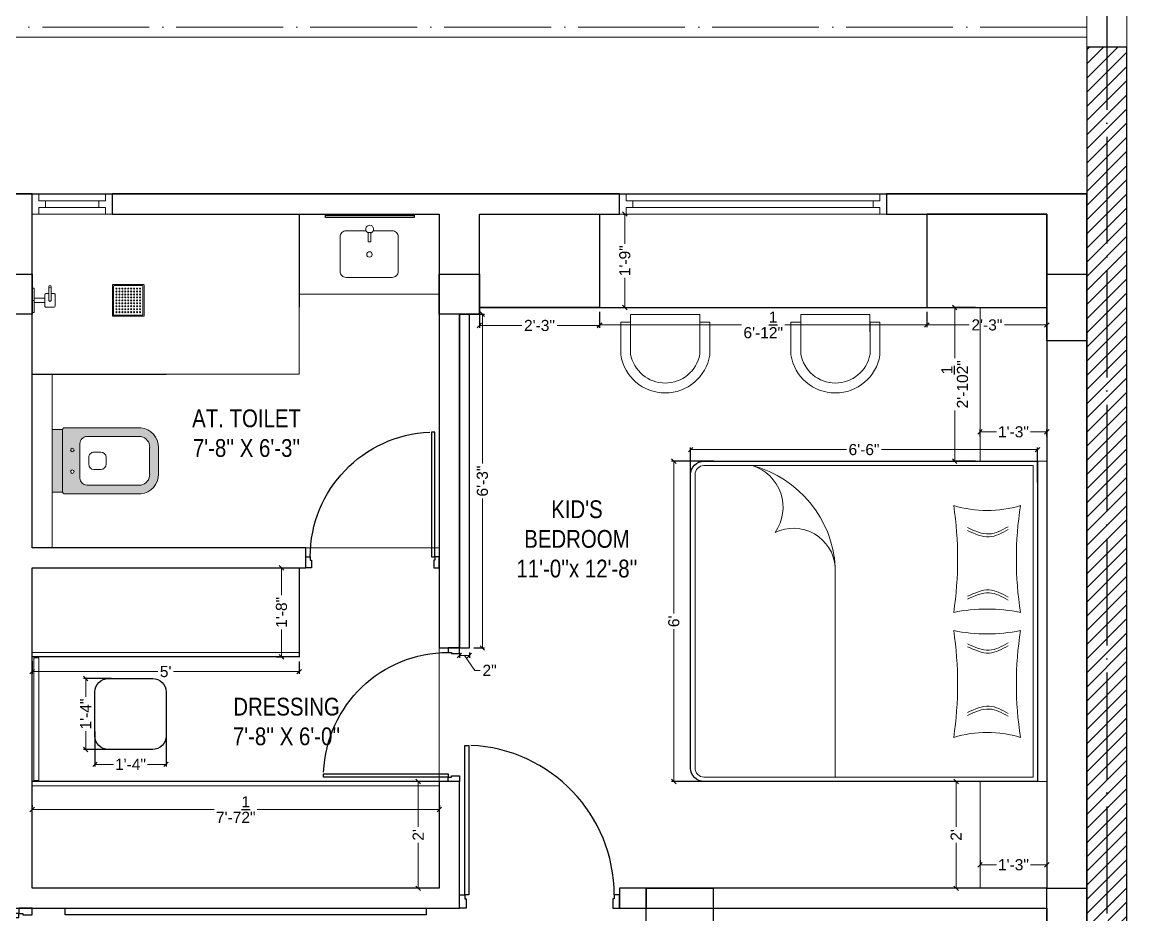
# Model space of a CAD drawing. Header units: millimetres. Extents: x 35877 to 3066687, y -650199 to -40525.
# Drawn here: x 148641.7 to 148890, y -178110.3 to -177909.7 of the extents above; entities that cross this region are included whole.
import ezdxf

# ---------------------------------------------------------------- set-up
doc = ezdxf.new("R2010")
doc.units = ezdxf.units.MM
doc.header["$MEASUREMENT"] = 0
doc.header["$PDMODE"] = 35
doc.linetypes.add('ACAD_ISO04W100', pattern=[30, 24, -3, 0, -3])
doc.layers.get('Defpoints').update_dxf_attribs({"color": 220})
doc.layers.add('AR DOOR', color=40, linetype='Continuous')
doc.layers.add('AR ELE-5', color=134, linetype='Continuous')
for name, color, linetype, lineweight in [('COLUMN', 1, 'Continuous', 30), ('dim05', 1, 'Continuous', 13), ('ELEVATION ( SPIRAL STAIR )', 250, 'Continuous', 9), ('FIRST FLOOR', 7, 'Continuous', 9), ('FIRST FLOOR ( DW_RAIL )', 7, 'Continuous', 9), ('FIRST FLOOR ( TEXT )', 7, 'Continuous', 9), ('FIRST FLOOR_( PLine )_', 251, 'Continuous', 30), ('FURNITURE', 32, 'Continuous', 9), ('GROUND FLOOR', 7, 'Continuous', 9), ('GROUND FLOOR  ( HATCH )', 251, 'Continuous', 9), ('wall', 7, 'Continuous', 30), ('X_PLOT', 1, 'Continuous', 9)]:
    doc.layers.add(name, color=color, linetype=linetype, lineweight=lineweight)
doc.layers.add('XX~SLAB ( PLINE )', color=251, linetype='Continuous', plot=False)
doc.styles.add('Arial', font='arial.ttf')
doc.styles.add('KATHA', font='swissc.ttf')
doc.styles.get("Standard").update_dxf_attribs({"font": 'arial.ttf', "height": 6})
doc.dimstyles.new('ISO-25', dxfattribs={"dimtxt": 2.5, "dimasz": 1, "dimexe": 0.5, "dimexo": 1, "dimtad": 0, "dimdec": 1, "dimlunit": 4, "dimtxsty": 'Standard', "dimblk": 'OBLIQUE', "dimcen": 2.5, "dimclrd": 1, "dimclre": 1, "dimclrt": 5, "dimadec": 0, "dimazin": 0, "dimtfac": 1, "dimtdec": 1, "dimtmove": 0, "dimatfit": 3, "dimfxl": 1, "dimlwd": -1, "dimarcsym": 0})

# ---------------------------------------------------------------- blocks, each defined once
blk = doc.blocks.new('A$C744D1EC1')
at = {"layer": 'FURNITURE'}
for p, q in [((-2.26, -0.39), (-2.26, 0)), ((-2.26, -0.39), (-2.26, 0)), ((0, -0.39), (0, 0)), ((0, -0.39), (0, 0)), ((2.26, -0.39), (2.26, 0)), ((2.26, -0.39), (2.26, 0)), ((-2.26, -0.39), (2.26, -0.39)), ((-2.26, -0.39), (2.26, -0.39)), ((-0.39, -0.39), (-0.39, -2.36)), ((0.39, -0.39), (0.39, -2.36)), ((-1.26, -2.56), (-1.26, -4.14)), ((-1.06, -2.36), (1.06, -2.36)), ((0, -3.15), (2.56, -3.15)), ((0, -3.55), (2.56, -3.55)), ((1.26, -2.56), (1.26, -3.15)), ((1.26, -3.55), (1.26, -4.14)), ((-1.06, -4.33), (1.06, -4.33))]:
    blk.add_line(p, q, dxfattribs=at)
for points in [[(-2.96, -15.14), (-2.96, -20.86, 0.414214), (-2.86, -20.96), (2.86, -20.96, 0.414214), (2.96, -20.86), (2.96, -15.14, 0.414214), (2.86, -15.04), (-2.86, -15.04, 0.414214)], [(-2.76, -15.34), (-2.76, -20.66, 0.414214), (-2.66, -20.76), (2.66, -20.76, 0.414214), (2.76, -20.66), (2.76, -15.34, 0.414214), (2.66, -15.24), (-2.66, -15.24, 0.414214)]]:
    blk.add_lwpolyline(points, format="xyb", close=True, dxfattribs=at)
for centre, radius in [((2.56, -3.35), 0.197), ((-2.21, -15.79), 0.0985), ((-2.21, -16.34), 0.0985), ((-1.66, -15.79), 0.0985), ((-1.66, -16.34), 0.0985), ((-1.1, -15.79), 0.0985), ((-1.1, -16.34), 0.0985), ((-0.55, -15.79), 0.0985), ((-0.55, -16.34), 0.0985), ((0, -15.79), 0.0985), ((0, -16.34), 0.0985), ((0.55, -15.79), 0.0985), ((0.55, -16.34), 0.0985), ((1.1, -15.79), 0.0985), ((1.1, -16.34), 0.0985), ((1.66, -15.79), 0.0985), ((1.66, -16.34), 0.0985), ((2.21, -15.79), 0.0985), ((2.21, -16.34), 0.0985), ((-2.21, -16.9), 0.0985), ((-2.21, -17.45), 0.0985), ((-2.21, -18), 0.0985), ((-2.21, -18.55), 0.0985), ((-1.66, -16.9), 0.0985), ((-1.66, -17.45), 0.0985), ((-1.66, -18), 0.0985), ((-1.66, -18.55), 0.0985), ((-1.1, -16.9), 0.0985), ((-1.1, -17.45), 0.0985), ((-1.1, -18), 0.0985), ((-1.1, -18.55), 0.0985), ((-0.55, -16.9), 0.0985), ((-0.55, -17.45), 0.0985), ((-0.55, -18), 0.0985), ((-0.55, -18.55), 0.0985), ((0, -16.9), 0.0985), ((0, -17.45), 0.0985), ((0, -18), 0.0985), ((0, -18.55), 0.0985), ((0.55, -16.9), 0.0985), ((0.55, -17.45), 0.0985), ((0.55, -18), 0.0985), ((0.55, -18.55), 0.0985), ((1.1, -16.9), 0.0985), ((1.1, -17.45), 0.0985), ((1.1, -18), 0.0985), ((1.1, -18.55), 0.0985), ((1.66, -16.9), 0.0985), ((1.66, -17.45), 0.0985), ((1.66, -18), 0.0985), ((1.66, -18.55), 0.0985), ((2.21, -16.9), 0.0985), ((2.21, -17.45), 0.0985), ((2.21, -18), 0.0985), ((2.21, -18.55), 0.0985), ((-2.21, -19.1), 0.0985), ((-2.21, -19.66), 0.0985), ((-2.21, -20.21), 0.0985), ((-1.66, -19.1), 0.0985), ((-1.66, -19.66), 0.0985), ((-1.66, -20.21), 0.0985), ((-1.1, -19.1), 0.0985), ((-1.1, -19.66), 0.0985), ((-1.1, -20.21), 0.0985), ((-0.55, -19.1), 0.0985), ((-0.55, -19.66), 0.0985), ((-0.55, -20.21), 0.0985), ((0, -19.1), 0.0985), ((0, -19.66), 0.0985), ((0, -20.21), 0.0985), ((0.55, -19.1), 0.0985), ((0.55, -19.66), 0.0985), ((0.55, -20.21), 0.0985), ((1.1, -19.1), 0.0985), ((1.1, -19.66), 0.0985), ((1.1, -20.21), 0.0985), ((1.66, -19.1), 0.0985), ((1.66, -19.66), 0.0985), ((1.66, -20.21), 0.0985), ((2.21, -19.1), 0.0985), ((2.21, -19.66), 0.0985), ((2.21, -20.21), 0.0985)]:
    blk.add_circle(centre, radius, dxfattribs=at)
for centre, start, end in [((-1.06, -2.56), 90, 180), ((0, -3.35), 90, 270), ((1.06, -2.56), 0, 90), ((-1.06, -4.14), 180, 270), ((1.06, -4.14), 270, 0)]:
    blk.add_arc(centre, 0.197, start, end, dxfattribs=at)
blk = doc.blocks.new('*U18')
for points in [[(0, 0), (0, 1120), (-30, 1120), (-30, 0)], [(40, 0), (0, 0), (0, -30), (-10, -30), (-10, -100), (40, -100)], [(-1160, 0), (-1120, 0), (-1120, -30), (-1110, -30), (-1110, -100), (-1160, -100)]]:
    blk.add_lwpolyline(points, close=True)
at = {"layer": 'AR ELE-5', "linetype": 'ByBlock', "ltscale": 15}
blk.add_arc((1.6, -0.7), 1121.6, 92.37301, 179.96526, dxfattribs=at)
blk = doc.blocks.new('*U19')
for points in [[(-1160, 0), (-1120, 0), (-1120, 30), (-1110, 30), (-1110, 100), (-1160, 100)], [(40, 0), (0, 0), (0, 30), (-10, 30), (-10, 100), (40, 100)], [(0, 0), (0, -1120), (-30, -1120), (-30, 0)]]:
    blk.add_lwpolyline(points, close=True)
at = {"layer": 'AR ELE-5', "linetype": 'ByBlock', "ltscale": 15}
blk.add_arc((1.6, 0.7), 1121.6, 180.03474, 267.62699, dxfattribs=at)
blk = doc.blocks.new('*U29')
for points in [[(-40, 0), (0, 0), (0, 30), (10, 30), (10, 100), (-40, 100)], [(1160, 0), (1120, 0), (1120, 30), (1110, 30), (1110, 100), (1160, 100)], [(0, 0), (0, -1120), (30, -1120), (30, 0)]]:
    blk.add_lwpolyline(points, close=True)
at = {"layer": 'AR ELE-5', "linetype": 'ByBlock', "ltscale": 15}
blk.add_arc((-1.6, 0.7), 1121.6, 272.37301, 359.96526, dxfattribs=at)
blk = doc.blocks.new('A$C3EC62B37')
at = {"layer": 'FURNITURE', "lineweight": 30, "ltscale": 0.25, "true_color": 0xffffff}
h = blk.add_hatch(color=7, dxfattribs=at)
h.dxf.hatch_style = 1
h.paths.add_polyline_path([(-12.22, 0), (-12.22, 2.35), (-26.26, 2.35), (-26.26, 0)])
h.paths.add_polyline_path([(-26.26, 2.35), (-12.22, 2.35, 0.414214), (-11.83, 2.74), (-11.83, 19.96, 0.388639), (-16.24, 23.87), (-22.38, 23.87, 0.379499), (-26.65, 19.96), (-26.65, 2.74, 0.414214)])
h.paths.add_polyline_path([(-15.35, 6.26), (-23.13, 6.26, -0.414214), (-24.7, 7.83), (-24.7, 19.96, -0.349567), (-22.37, 21.91), (-16.24, 21.91, -0.364948), (-13.78, 19.96), (-13.78, 7.83, -0.414214)], flags=16)
h.paths.add_polyline_path([(-18.46, 8.22), (-20.02, 8.22, -0.414214), (-21.2, 9.39), (-21.2, 10.96, -0.414214), (-20.02, 12.13), (-18.46, 12.13, -0.414214), (-17.28, 10.96), (-17.28, 9.39, -0.414214)], flags=0)
h.paths.add_polyline_path([(-22.06, 4.53, -1), (-21.27, 4.53, -1)], flags=16)
at = {"layer": 'FURNITURE', "color": 0, "linetype": 'ByBlock', "lineweight": -2}
for p, q in [((-22.24, 23.87), (-16.24, 23.87)), ((-26.65, 2.74), (-26.65, 19.96)), ((-24.7, 7.83), (-24.7, 19.96)), ((-22.24, 21.91), (-16.24, 21.91)), ((-13.78, 7.83), (-13.78, 19.96)), ((-11.83, 2.74), (-11.83, 19.96)), ((-21.2, 9.39), (-21.2, 10.96)), ((-20.02, 12.13), (-18.46, 12.13)), ((-17.28, 9.39), (-17.28, 10.96)), ((-20.02, 8.22), (-18.46, 8.22)), ((-23.13, 6.26), (-15.35, 6.26)), ((-26.26, 2.35), (-12.22, 2.35)), ((-26.26, 2.35), (-26.26, 0)), ((-26.26, 0), (-12.22, 0)), ((-26.26, 0), (-12.22, 0)), ((-12.22, 2.35), (-12.22, 0))]:
    blk.add_line(p, q, dxfattribs=at)
for centre in [(-21.66, 4.53), (-16.81, 4.53)]:
    blk.add_circle(centre, 0.391, dxfattribs=at)
for centre, radius, start, end in [((-22.31, 19.5), 4.37, 89.0873, 174.0395), ((-16.17, 19.5), 4.37, 5.9605, 90.9127), ((-22.31, 19.48), 2.44, 88.437, 168.6348), ((-16.17, 19.48), 2.44, 11.3652, 91.563), ((-20.02, 10.96), 1.17, 90, 180), ((-18.46, 10.96), 1.17, 0, 90), ((-23.13, 7.83), 1.57, 180, 270), ((-20.02, 9.39), 1.17, 180, 270), ((-18.46, 9.39), 1.17, 270, 0), ((-15.35, 7.83), 1.57, 270, 0), ((-26.26, 2.74), 0.391, 180, 270), ((-12.22, 2.74), 0.391, 270, 0)]:
    blk.add_arc(centre, radius, start, end, dxfattribs=at)
blk = doc.blocks.new('_Oblique')
at = {"layer": 'wall', "color": 0, "lineweight": -2}
blk.add_line((-0.5, -0.5), (0.5, 0.5), dxfattribs=at)
blk = doc.blocks.new('*D222')
at = {"layer": 'Defpoints', "color": 0, "lineweight": 30, "transparency": 16777216}
for p in [(148643.98, -178086.66), (148735.48, -178086.66), (148735.48, -178086.66)]:
    blk.add_point(p, dxfattribs=at)
at = {"layer": 'dim05', "color": 1, "linetype": 'Continuous', "lineweight": -2, "transparency": 16777216}
for p, q in [((148643.98, -178085.66), (148643.98, -178086.16)), ((148735.48, -178085.66), (148735.48, -178086.16))]:
    blk.add_line(p, q, dxfattribs=at)
at = {"layer": 'dim05', "color": 1, "linetype": 'Continuous', "transparency": 16777216}
for p, q in [((148643.98, -178086.66), (148684.88, -178086.66)), ((148735.48, -178086.66), (148694.58, -178086.66))]:
    blk.add_line(p, q, dxfattribs=at)
at = {"layer": 'dim05', "color": 1, "transparency": 16777216, "rotation": 180}
blk.add_blockref('_Oblique', (148643.98, -178086.66), dxfattribs=at)
at = {"layer": 'dim05', "color": 1, "transparency": 16777216}
blk.add_blockref('_Oblique', (148735.48, -178086.66), dxfattribs=at)
at = {"layer": 'dim05', "color": 5, "lineweight": 25, "transparency": 16777216, "insert": (148689.73, -178086.66), "char_height": 2.5, "attachment_point": 5, "style": 'Arial'}
blk.add_mtext('7\'-7{\\H1x;\\S1/2;}"', dxfattribs=at)
blk = doc.blocks.new('*D223')
at = {"layer": 'Defpoints', "color": 0, "lineweight": 30, "transparency": 16777216}
for p in [(148733, -178080.35), (148730.72, -178104.35), (148733, -178104.35)]:
    blk.add_point(p, dxfattribs=at)
at = {"layer": 'dim05', "color": 1, "linetype": 'Continuous', "lineweight": -2, "transparency": 16777216}
for p, q in [((148732, -178080.35), (148730.22, -178080.35)), ((148732, -178104.35), (148730.22, -178104.35))]:
    blk.add_line(p, q, dxfattribs=at)
at = {"layer": 'dim05', "color": 1, "linetype": 'Continuous', "transparency": 16777216}
for p, q in [((148730.72, -178080.35), (148730.72, -178090.55)), ((148730.72, -178104.35), (148730.72, -178094.15))]:
    blk.add_line(p, q, dxfattribs=at)
at = {"layer": 'dim05', "color": 1, "transparency": 16777216}
for p, rotation in [((148730.72, -178080.35), 90), ((148730.72, -178104.35), 270)]:
    blk.add_blockref('_Oblique', p, dxfattribs=dict(at, rotation=rotation))
at = {"layer": 'dim05', "color": 5, "lineweight": 25, "transparency": 16777216, "insert": (148730.72, -178092.35), "char_height": 2.5, "attachment_point": 5, "rotation": 90, "style": 'Arial'}
blk.add_mtext("2'", dxfattribs=at)
blk = doc.blocks.new('*D224')
at = {"layer": 'Defpoints', "color": 0, "lineweight": 30, "transparency": 16777216}
for p in [(148696.93, -178032.35), (148697.87, -178052.35), (148700.02, -178052.35)]:
    blk.add_point(p, dxfattribs=at)
at = {"layer": 'dim05', "color": 1, "linetype": 'Continuous', "lineweight": -2, "transparency": 16777216}
for p, q in [((148697.93, -178032.35), (148700.52, -178032.35)), ((148698.87, -178052.35), (148700.52, -178052.35))]:
    blk.add_line(p, q, dxfattribs=at)
at = {"layer": 'dim05', "color": 1, "linetype": 'Continuous', "transparency": 16777216}
for p, q in [((148700.02, -178032.35), (148700.02, -178038.52)), ((148700.02, -178052.35), (148700.02, -178046.18))]:
    blk.add_line(p, q, dxfattribs=at)
at = {"layer": 'dim05', "color": 1, "transparency": 16777216}
for p, rotation in [((148700.02, -178032.35), 90), ((148700.02, -178052.35), 270)]:
    blk.add_blockref('_Oblique', p, dxfattribs=dict(at, rotation=rotation))
at = {"layer": 'dim05', "color": 5, "lineweight": 25, "transparency": 16777216, "insert": (148700.02, -178042.35), "char_height": 2.5, "attachment_point": 5, "rotation": 90, "style": 'Arial'}
blk.add_mtext('1\'-8"', dxfattribs=at)
blk = doc.blocks.new('*D225')
at = {"layer": 'Defpoints', "color": 0, "lineweight": 30, "transparency": 16777216}
for p in [(148643.98, -178052.35), (148703.98, -178052.4), (148643.98, -178055.66)]:
    blk.add_point(p, dxfattribs=at)
at = {"layer": 'dim05', "color": 1, "linetype": 'Continuous', "lineweight": -2, "transparency": 16777216}
for p, q in [((148643.98, -178053.35), (148643.98, -178056.16)), ((148703.98, -178053.4), (148703.98, -178056.16))]:
    blk.add_line(p, q, dxfattribs=at)
at = {"layer": 'dim05', "color": 1, "linetype": 'Continuous', "transparency": 16777216}
for p, q in [((148643.98, -178055.66), (148672.2, -178055.66)), ((148703.98, -178055.66), (148675.75, -178055.66))]:
    blk.add_line(p, q, dxfattribs=at)
at = {"layer": 'dim05', "color": 1, "transparency": 16777216, "rotation": 180}
blk.add_blockref('_Oblique', (148643.98, -178055.66), dxfattribs=at)
at = {"layer": 'dim05', "color": 1, "transparency": 16777216}
blk.add_blockref('_Oblique', (148703.98, -178055.66), dxfattribs=at)
at = {"layer": 'dim05', "color": 5, "lineweight": 25, "transparency": 16777216, "insert": (148673.98, -178055.66), "char_height": 2.5, "attachment_point": 5, "style": 'Arial'}
blk.add_mtext("5'", dxfattribs=at)
blk = doc.blocks.new('*D226')
at = {"layer": 'Defpoints', "color": 0, "lineweight": 30, "transparency": 16777216}
for p in [(148662.83, -178057.22), (148656.02, -178073.18), (148662.83, -178073.18)]:
    blk.add_point(p, dxfattribs=at)
at = {"layer": 'dim05', "color": 1, "linetype": 'Continuous', "lineweight": -2, "transparency": 16777216}
for p, q in [((148661.83, -178057.22), (148655.52, -178057.22)), ((148661.83, -178073.18), (148655.52, -178073.18))]:
    blk.add_line(p, q, dxfattribs=at)
at = {"layer": 'dim05', "color": 1, "linetype": 'Continuous', "transparency": 16777216}
for p, q in [((148656.02, -178057.22), (148656.02, -178061.37)), ((148656.02, -178073.18), (148656.02, -178069.03))]:
    blk.add_line(p, q, dxfattribs=at)
at = {"layer": 'dim05', "color": 1, "transparency": 16777216}
for p, rotation in [((148656.02, -178057.22), 90), ((148656.02, -178073.18), 270)]:
    blk.add_blockref('_Oblique', p, dxfattribs=dict(at, rotation=rotation))
at = {"layer": 'dim05', "color": 5, "lineweight": 25, "transparency": 16777216, "insert": (148656.02, -178065.2), "char_height": 2.5, "attachment_point": 5, "rotation": 90, "style": 'Arial'}
blk.add_mtext('1\'-4"', dxfattribs=at)
blk = doc.blocks.new('*D227')
at = {"layer": 'Defpoints', "color": 0, "lineweight": 30, "transparency": 16777216}
for p in [(148658.1, -178068.1), (148674.07, -178068.1), (148674.07, -178076.5)]:
    blk.add_point(p, dxfattribs=at)
at = {"layer": 'dim05', "color": 1, "linetype": 'Continuous', "lineweight": -2, "transparency": 16777216}
for p, q in [((148658.1, -178069.1), (148658.1, -178077)), ((148674.07, -178069.1), (148674.07, -178077))]:
    blk.add_line(p, q, dxfattribs=at)
at = {"layer": 'dim05', "color": 1, "linetype": 'Continuous', "transparency": 16777216}
for p, q in [((148658.1, -178076.5), (148662.25, -178076.5)), ((148674.07, -178076.5), (148669.91, -178076.5))]:
    blk.add_line(p, q, dxfattribs=at)
at = {"layer": 'dim05', "color": 1, "transparency": 16777216, "rotation": 180}
blk.add_blockref('_Oblique', (148658.1, -178076.5), dxfattribs=at)
at = {"layer": 'dim05', "color": 1, "transparency": 16777216}
blk.add_blockref('_Oblique', (148674.07, -178076.5), dxfattribs=at)
at = {"layer": 'dim05', "color": 5, "lineweight": 25, "transparency": 16777216, "insert": (148666.08, -178076.5), "char_height": 2.5, "attachment_point": 5, "style": 'Arial'}
blk.add_mtext('1\'-4"', dxfattribs=at)
blk = doc.blocks.new('*D228')
at = {"layer": 'Defpoints', "color": 0, "lineweight": 30, "transparency": 16777216}
for p in [(148744.48, -177973.85), (148771.48, -177973.85), (148771.48, -177977.9)]:
    blk.add_point(p, dxfattribs=at)
at = {"layer": 'dim05', "color": 1, "linetype": 'Continuous', "lineweight": -2, "transparency": 16777216}
for p, q in [((148744.48, -177974.85), (148744.48, -177978.4)), ((148771.48, -177974.85), (148771.48, -177978.4))]:
    blk.add_line(p, q, dxfattribs=at)
at = {"layer": 'dim05', "color": 1, "linetype": 'Continuous', "transparency": 16777216}
for p, q in [((148744.48, -177977.9), (148754.01, -177977.9)), ((148771.48, -177977.9), (148761.95, -177977.9))]:
    blk.add_line(p, q, dxfattribs=at)
at = {"layer": 'dim05', "color": 1, "transparency": 16777216, "rotation": 180}
blk.add_blockref('_Oblique', (148744.48, -177977.9), dxfattribs=at)
at = {"layer": 'dim05', "color": 1, "transparency": 16777216}
blk.add_blockref('_Oblique', (148771.48, -177977.9), dxfattribs=at)
at = {"layer": 'dim05', "color": 5, "lineweight": 25, "transparency": 16777216, "insert": (148757.98, -177977.9), "char_height": 2.5, "attachment_point": 5, "style": 'Arial'}
blk.add_mtext('2\'-3"', dxfattribs=at)
blk = doc.blocks.new('*D229')
at = {"layer": 'Defpoints', "color": 0, "lineweight": 30, "transparency": 16777216}
for p in [(148771.48, -177973.85), (148845.03, -177973.85), (148845.03, -177977.78)]:
    blk.add_point(p, dxfattribs=at)
at = {"layer": 'dim05', "color": 1, "linetype": 'Continuous', "lineweight": -2, "transparency": 16777216}
for p, q in [((148771.48, -177974.85), (148771.48, -177978.28)), ((148845.03, -177974.85), (148845.03, -177978.28))]:
    blk.add_line(p, q, dxfattribs=at)
at = {"layer": 'dim05', "color": 1, "linetype": 'Continuous', "transparency": 16777216}
for p, q in [((148771.48, -177977.78), (148803.39, -177977.78)), ((148845.03, -177977.78), (148813.12, -177977.78))]:
    blk.add_line(p, q, dxfattribs=at)
at = {"layer": 'dim05', "color": 1, "transparency": 16777216, "rotation": 180}
blk.add_blockref('_Oblique', (148771.48, -177977.78), dxfattribs=at)
at = {"layer": 'dim05', "color": 1, "transparency": 16777216}
blk.add_blockref('_Oblique', (148845.03, -177977.78), dxfattribs=at)
at = {"layer": 'dim05', "color": 5, "lineweight": 25, "transparency": 16777216, "insert": (148808.26, -177977.78), "char_height": 2.5, "attachment_point": 5, "style": 'Arial'}
blk.add_mtext('6\'-1{\\H1x;\\S1/2;}"', dxfattribs=at)
blk = doc.blocks.new('*D230')
at = {"layer": 'Defpoints', "color": 0, "lineweight": 30, "transparency": 16777216}
for p in [(148845.03, -177973.85), (148871.98, -177973.85), (148871.98, -177977.78)]:
    blk.add_point(p, dxfattribs=at)
at = {"layer": 'dim05', "color": 1, "linetype": 'Continuous', "lineweight": -2, "transparency": 16777216}
for p, q in [((148845.03, -177974.85), (148845.03, -177978.28)), ((148871.98, -177974.85), (148871.98, -177978.28))]:
    blk.add_line(p, q, dxfattribs=at)
at = {"layer": 'dim05', "color": 1, "linetype": 'Continuous', "transparency": 16777216}
for p, q in [((148845.03, -177977.78), (148854.54, -177977.78)), ((148871.98, -177977.78), (148862.47, -177977.78))]:
    blk.add_line(p, q, dxfattribs=at)
at = {"layer": 'dim05', "color": 1, "transparency": 16777216, "rotation": 180}
blk.add_blockref('_Oblique', (148845.03, -177977.78), dxfattribs=at)
at = {"layer": 'dim05', "color": 1, "transparency": 16777216}
blk.add_blockref('_Oblique', (148871.98, -177977.78), dxfattribs=at)
at = {"layer": 'dim05', "color": 5, "lineweight": 25, "transparency": 16777216, "insert": (148858.51, -177977.78), "char_height": 2.5, "attachment_point": 5, "style": 'Arial'}
blk.add_mtext('2\'-3"', dxfattribs=at)
blk = doc.blocks.new('*D231')
at = {"layer": 'Defpoints', "color": 0, "lineweight": 30, "transparency": 16777216}
for p in [(148775.87, -177952.85), (148777.16, -177952.85), (148775.87, -177973.85)]:
    blk.add_point(p, dxfattribs=at)
at = {"layer": 'dim05', "color": 1, "linetype": 'Continuous', "lineweight": -2, "transparency": 16777216}
for p, q in [((148776.87, -177952.85), (148777.66, -177952.85)), ((148776.87, -177973.85), (148777.66, -177973.85))]:
    blk.add_line(p, q, dxfattribs=at)
at = {"layer": 'dim05', "color": 1, "linetype": 'Continuous', "transparency": 16777216}
for p, q in [((148777.16, -177952.85), (148777.16, -177959.52)), ((148777.16, -177973.85), (148777.16, -177967.18))]:
    blk.add_line(p, q, dxfattribs=at)
at = {"layer": 'dim05', "color": 1, "transparency": 16777216}
for p, rotation in [((148777.16, -177952.85), 90), ((148777.16, -177973.85), 270)]:
    blk.add_blockref('_Oblique', p, dxfattribs=dict(at, rotation=rotation))
at = {"layer": 'dim05', "color": 5, "lineweight": 25, "transparency": 16777216, "insert": (148777.16, -177963.35), "char_height": 2.5, "attachment_point": 5, "rotation": 90, "style": 'Arial'}
blk.add_mtext('1\'-9"', dxfattribs=at)
blk = doc.blocks.new('*D232')
at = {"layer": 'Defpoints', "color": 0, "lineweight": 30, "transparency": 16777216}
for p in [(148856.98, -177973.85), (148851.29, -178008.37), (148856.98, -178008.37)]:
    blk.add_point(p, dxfattribs=at)
at = {"layer": 'dim05', "color": 1, "linetype": 'Continuous', "lineweight": -2, "transparency": 16777216}
for p, q in [((148855.98, -177973.85), (148850.79, -177973.85)), ((148855.98, -178008.37), (148850.79, -178008.37))]:
    blk.add_line(p, q, dxfattribs=at)
at = {"layer": 'dim05', "color": 1, "linetype": 'Continuous', "transparency": 16777216}
for p, q in [((148851.29, -177973.85), (148851.29, -177985.26)), ((148851.29, -178008.37), (148851.29, -177996.96))]:
    blk.add_line(p, q, dxfattribs=at)
at = {"layer": 'dim05', "color": 1, "transparency": 16777216}
for p, rotation in [((148851.29, -177973.85), 90), ((148851.29, -178008.37), 270)]:
    blk.add_blockref('_Oblique', p, dxfattribs=dict(at, rotation=rotation))
at = {"layer": 'dim05', "color": 5, "lineweight": 25, "transparency": 16777216, "insert": (148851.29, -177991.11), "char_height": 2.5, "attachment_point": 5, "rotation": 90, "style": 'Arial'}
blk.add_mtext('2\'-10{\\H1x;\\S1/2;}"', dxfattribs=at)
blk = doc.blocks.new('*D233')
at = {"layer": 'Defpoints', "color": 0, "lineweight": 30, "transparency": 16777216}
for p in [(148871.98, -178001.8), (148856.98, -178003.87), (148871.98, -178003.87)]:
    blk.add_point(p, dxfattribs=at)
at = {"layer": 'dim05', "color": 1, "linetype": 'Continuous', "lineweight": -2, "transparency": 16777216}
for p, q in [((148856.98, -178002.87), (148856.98, -178001.3)), ((148871.98, -178002.87), (148871.98, -178001.3))]:
    blk.add_line(p, q, dxfattribs=at)
at = {"layer": 'dim05', "color": 1, "linetype": 'Continuous', "transparency": 16777216}
for p, q in [((148856.98, -178001.8), (148860.65, -178001.8)), ((148871.98, -178001.8), (148868.31, -178001.8))]:
    blk.add_line(p, q, dxfattribs=at)
at = {"layer": 'dim05', "color": 1, "transparency": 16777216, "rotation": 180}
blk.add_blockref('_Oblique', (148856.98, -178001.8), dxfattribs=at)
at = {"layer": 'dim05', "color": 1, "transparency": 16777216}
blk.add_blockref('_Oblique', (148871.98, -178001.8), dxfattribs=at)
at = {"layer": 'dim05', "color": 5, "lineweight": 25, "transparency": 16777216, "insert": (148864.48, -178001.8), "char_height": 2.5, "attachment_point": 5, "style": 'Arial'}
blk.add_mtext('1\'-3"', dxfattribs=at)
blk = doc.blocks.new('*D234')
at = {"layer": 'Defpoints', "color": 0, "lineweight": 30, "transparency": 16777216}
for p in [(148869.88, -178005.79), (148869.88, -178014.17), (148791.95, -178016.16)]:
    blk.add_point(p, dxfattribs=at)
at = {"layer": 'dim05', "color": 1, "linetype": 'Continuous', "lineweight": -2, "transparency": 16777216}
for p, q in [((148791.95, -178015.16), (148791.95, -178005.29)), ((148869.88, -178013.17), (148869.88, -178005.29))]:
    blk.add_line(p, q, dxfattribs=at)
at = {"layer": 'dim05', "color": 1, "linetype": 'Continuous', "transparency": 16777216}
for p, q in [((148791.95, -178005.79), (148826.96, -178005.79)), ((148869.88, -178005.79), (148834.87, -178005.79))]:
    blk.add_line(p, q, dxfattribs=at)
at = {"layer": 'dim05', "color": 1, "transparency": 16777216, "rotation": 180}
blk.add_blockref('_Oblique', (148791.95, -178005.79), dxfattribs=at)
at = {"layer": 'dim05', "color": 1, "transparency": 16777216}
blk.add_blockref('_Oblique', (148869.88, -178005.79), dxfattribs=at)
at = {"layer": 'dim05', "color": 5, "lineweight": 25, "transparency": 16777216, "insert": (148830.91, -178005.79), "char_height": 2.5, "attachment_point": 5, "style": 'Arial'}
blk.add_mtext('6\'-6"', dxfattribs=at)
blk = doc.blocks.new('*D235')
at = {"layer": 'Defpoints', "color": 0, "lineweight": 30, "transparency": 16777216}
for p in [(148798.16, -178008.37), (148788.17, -178080.37), (148798.16, -178080.37)]:
    blk.add_point(p, dxfattribs=at)
at = {"layer": 'dim05', "color": 1, "linetype": 'Continuous', "lineweight": -2, "transparency": 16777216}
for p, q in [((148797.16, -178008.37), (148787.67, -178008.37)), ((148797.16, -178080.37), (148787.67, -178080.37))]:
    blk.add_line(p, q, dxfattribs=at)
at = {"layer": 'dim05', "color": 1, "linetype": 'Continuous', "transparency": 16777216}
for p, q in [((148788.17, -178008.37), (148788.17, -178042.59)), ((148788.17, -178080.37), (148788.17, -178046.15))]:
    blk.add_line(p, q, dxfattribs=at)
at = {"layer": 'dim05', "color": 1, "transparency": 16777216}
for p, rotation in [((148788.17, -178008.37), 90), ((148788.17, -178080.37), 270)]:
    blk.add_blockref('_Oblique', p, dxfattribs=dict(at, rotation=rotation))
at = {"layer": 'dim05', "color": 5, "lineweight": 25, "transparency": 16777216, "insert": (148788.17, -178044.37), "char_height": 2.5, "attachment_point": 5, "rotation": 90, "style": 'Arial'}
blk.add_mtext("6'", dxfattribs=at)
blk = doc.blocks.new('*D236')
at = {"layer": 'Defpoints', "color": 0, "lineweight": 30, "transparency": 16777216}
for p in [(148739.98, -178050.35), (148742.23, -178050.35), (148742.23, -178052.05)]:
    blk.add_point(p, dxfattribs=at)
at = {"layer": 'dim05', "color": 1, "linetype": 'Continuous', "lineweight": -2, "transparency": 16777216}
for p, q in [((148739.98, -178051.35), (148739.98, -178052.55)), ((148742.23, -178051.35), (148742.23, -178052.55))]:
    blk.add_line(p, q, dxfattribs=at)
at = {"layer": 'dim05', "color": 1, "linetype": 'Continuous', "transparency": 16777216}
for p, q in [((148739.98, -178052.05), (148742.23, -178052.05)), ((148741.1, -178052.05), (148743.43, -178055.38)), ((148743.43, -178055.38), (148744.68, -178055.38))]:
    blk.add_line(p, q, dxfattribs=at)
at = {"layer": 'dim05', "color": 1, "transparency": 16777216, "rotation": 180}
blk.add_blockref('_Oblique', (148739.98, -178052.05), dxfattribs=at)
at = {"layer": 'dim05', "color": 1, "transparency": 16777216}
blk.add_blockref('_Oblique', (148742.23, -178052.05), dxfattribs=at)
at = {"layer": 'dim05', "color": 5, "lineweight": 25, "transparency": 16777216, "insert": (148746.77, -178055.38), "char_height": 2.5, "attachment_point": 5, "style": 'Arial'}
blk.add_mtext('2"', dxfattribs=at)
blk = doc.blocks.new('*D237')
at = {"layer": 'Defpoints', "color": 0, "lineweight": 30, "transparency": 16777216}
for p in [(148742.23, -177975.35), (148745.16, -177975.35), (148742.23, -178050.35)]:
    blk.add_point(p, dxfattribs=at)
at = {"layer": 'dim05', "color": 1, "linetype": 'Continuous', "lineweight": -2, "transparency": 16777216}
for p, q in [((148743.23, -177975.35), (148745.66, -177975.35)), ((148743.23, -178050.35), (148745.66, -178050.35))]:
    blk.add_line(p, q, dxfattribs=at)
at = {"layer": 'dim05', "color": 1, "linetype": 'Continuous', "transparency": 16777216}
for p, q in [((148745.16, -177975.35), (148745.16, -178008.89)), ((148745.16, -178050.35), (148745.16, -178016.8))]:
    blk.add_line(p, q, dxfattribs=at)
at = {"layer": 'dim05', "color": 1, "transparency": 16777216}
for p, rotation in [((148745.16, -177975.35), 90), ((148745.16, -178050.35), 270)]:
    blk.add_blockref('_Oblique', p, dxfattribs=dict(at, rotation=rotation))
at = {"layer": 'dim05', "color": 5, "lineweight": 25, "transparency": 16777216, "insert": (148745.16, -178012.85), "char_height": 2.5, "attachment_point": 5, "rotation": 90, "style": 'Arial'}
blk.add_mtext('6\'-3"', dxfattribs=at)
blk = doc.blocks.new('*D238')
at = {"layer": 'Defpoints', "color": 0, "lineweight": 30, "transparency": 16777216}
for p in [(148856.98, -178080.37), (148851.6, -178104.35), (148856.98, -178104.35)]:
    blk.add_point(p, dxfattribs=at)
at = {"layer": 'dim05', "color": 1, "linetype": 'Continuous', "lineweight": -2, "transparency": 16777216}
for p, q in [((148855.98, -178080.37), (148851.1, -178080.37)), ((148855.98, -178104.35), (148851.1, -178104.35))]:
    blk.add_line(p, q, dxfattribs=at)
at = {"layer": 'dim05', "color": 1, "linetype": 'Continuous', "transparency": 16777216}
for p, q in [((148851.6, -178080.37), (148851.6, -178090.56)), ((148851.6, -178104.35), (148851.6, -178094.16))]:
    blk.add_line(p, q, dxfattribs=at)
at = {"layer": 'dim05', "color": 1, "transparency": 16777216}
for p, rotation in [((148851.6, -178080.37), 90), ((148851.6, -178104.35), 270)]:
    blk.add_blockref('_Oblique', p, dxfattribs=dict(at, rotation=rotation))
at = {"layer": 'dim05', "color": 5, "lineweight": 25, "transparency": 16777216, "insert": (148851.6, -178092.36), "char_height": 2.5, "attachment_point": 5, "rotation": 90, "style": 'Arial'}
blk.add_mtext("2'", dxfattribs=at)
blk = doc.blocks.new('*D239')
at = {"layer": 'Defpoints', "color": 0, "lineweight": 30, "transparency": 16777216}
for p in [(148856.98, -178099.07), (148871.98, -178099.07), (148871.98, -178099.07)]:
    blk.add_point(p, dxfattribs=at)
at = {"layer": 'dim05', "color": 1, "linetype": 'Continuous', "lineweight": -2, "transparency": 16777216}
for p, q in [((148856.98, -178098.07), (148856.98, -178098.57)), ((148871.98, -178098.07), (148871.98, -178098.57))]:
    blk.add_line(p, q, dxfattribs=at)
at = {"layer": 'dim05', "color": 1, "linetype": 'Continuous', "transparency": 16777216}
for p, q in [((148856.98, -178099.07), (148860.65, -178099.07)), ((148871.98, -178099.07), (148868.31, -178099.07))]:
    blk.add_line(p, q, dxfattribs=at)
at = {"layer": 'dim05', "color": 1, "transparency": 16777216, "rotation": 180}
blk.add_blockref('_Oblique', (148856.98, -178099.07), dxfattribs=at)
at = {"layer": 'dim05', "color": 1, "transparency": 16777216}
blk.add_blockref('_Oblique', (148871.98, -178099.07), dxfattribs=at)
at = {"layer": 'dim05', "color": 5, "lineweight": 25, "transparency": 16777216, "insert": (148864.48, -178099.07), "char_height": 2.5, "attachment_point": 5, "style": 'Arial'}
blk.add_mtext('1\'-3"', dxfattribs=at)

msp = doc.modelspace()

# ---------------------------------------------------------------- hatches: boundary and pattern name
at = {"layer": 'GROUND FLOOR  ( HATCH )'}
h = msp.add_hatch(dxfattribs=at)
h.set_pattern_fill('ANSI31', color=6, scale=18, style=0)
h.set_pattern_definition([(45, (32349.2902, -15645.6741), (-1.590990258, 1.590990258), [])])
h.paths.add_polyline_path([(148889.976, -177915.349), (148880.976, -177915.349), (148880.976, -178258.849), (148889.976, -178258.849)])

# ---------------------------------------------------------------- linework, layer by layer
at = {"layer": 'COLUMN'}
for points in [[(148634.976, -177966.349), (148643.976, -177966.349), (148643.976, -177975.349), (148634.976, -177975.349)], [(148735.476, -177966.349), (148744.476, -177966.349), (148744.476, -177975.349), (148735.476, -177975.349)], [(148871.976, -177966.349), (148880.976, -177966.349), (148880.976, -177981.349), (148871.976, -177981.349)], [(148796.976, -178104.349), (148796.976, -178113.349), (148781.976, -178113.349), (148781.976, -178104.349)], [(148871.976, -178104.349), (148880.976, -178104.349), (148880.976, -178119.349), (148871.976, -178119.349)]]:
    msp.add_lwpolyline(points, close=True, dxfattribs=at)
at = {"layer": 'ELEVATION ( SPIRAL STAIR )', "color": 5}
msp.add_lwpolyline([(148644.327, -178052.54), (148645.477, -178052.54), (148645.477, -178080.158), (148644.327, -178080.158)], close=True, dxfattribs=at)
at = {"layer": 'FIRST FLOOR'}
for p, q in [((148480.476, -177948.349), (148880.976, -177948.349)), ((148643.976, -178027.849), (148643.976, -177948.349)), ((148661.976, -177952.849), (148661.976, -177948.349)), ((148775.976, -177952.849), (148775.976, -177948.349)), ((148835.976, -177952.849), (148835.976, -177948.349)), ((148880.976, -177948.349), (148880.976, -178258.849)), ((148643.976, -177952.849), (148735.476, -177952.849)), ((148735.476, -178104.349), (148735.476, -177952.849)), ((148744.476, -177952.849), (148871.976, -177952.849)), ((148744.476, -177975.349), (148744.476, -177952.849)), ((148871.976, -177952.849), (148871.976, -178104.349)), ((148739.976, -178050.349), (148739.976, -177975.349)), ((148643.976, -178027.849), (148735.476, -178027.849)), ((148705.476, -178032.349), (148705.476, -178027.849)), ((148643.976, -178032.349), (148705.476, -178032.349)), ((148643.976, -178032.349), (148643.976, -178104.349)), ((148735.476, -178050.349), (148739.976, -178050.349)), ((148735.476, -178080.349), (148739.976, -178080.349)), ((148739.976, -178108.849), (148739.976, -178080.349)), ((148643.976, -178104.349), (148735.476, -178104.349)), ((148781.976, -178104.349), (148781.976, -178108.849)), ((148781.976, -178104.349), (148871.976, -178104.349)), ((148639.476, -178108.849), (148739.976, -178108.849)), ((148781.976, -178108.849), (148871.976, -178108.849)), ((148871.976, -178108.849), (148871.976, -178236.349))]:
    msp.add_line(p, q, dxfattribs=at)
at = {"layer": 'FIRST FLOOR ( DW_RAIL )'}
for points in [[(148661.976, -177948.349), (148660.476, -177948.349), (148660.476, -177949.849), (148658.976, -177949.849), (148658.976, -177951.349), (148646.976, -177951.349), (148646.976, -177949.849), (148645.476, -177949.849), (148645.476, -177948.349), (148643.976, -177948.349), (148643.976, -177952.849), (148645.476, -177952.849), (148645.476, -177951.349), (148646.976, -177951.349), (148646.976, -177949.849), (148658.976, -177949.849), (148658.976, -177951.349), (148660.476, -177951.349), (148660.476, -177952.849), (148661.976, -177952.849), (148661.976, -177948.349), (148643.976, -177948.349), (148643.976, -177952.849), (148661.976, -177952.849)], [(148835.976, -177948.349), (148834.476, -177948.349), (148834.476, -177949.849), (148832.976, -177949.849), (148832.976, -177951.349), (148778.976, -177951.349), (148778.976, -177949.849), (148777.476, -177949.849), (148777.476, -177948.349), (148775.976, -177948.349), (148775.976, -177952.849), (148777.476, -177952.849), (148777.476, -177951.349), (148778.976, -177951.349), (148778.976, -177949.849), (148832.976, -177949.849), (148832.976, -177951.349), (148834.476, -177951.349), (148834.476, -177952.849), (148835.976, -177952.849), (148835.976, -177948.349), (148775.976, -177948.349), (148775.976, -177952.849), (148835.976, -177952.849)]]:
    msp.add_lwpolyline(points, close=True, dxfattribs=at)
at = {"layer": 'FIRST FLOOR_( PLine )_'}
for p, q in [((148643.976, -177948.349), (148480.476, -177948.349)), ((148643.976, -178027.849), (148643.976, -177948.349)), ((148705.476, -178027.849), (148643.976, -178027.849)), ((148705.476, -178032.349), (148705.476, -178027.849)), ((148643.976, -178104.349), (148643.976, -178032.349)), ((148643.976, -178032.349), (148705.476, -178032.349)), ((148739.976, -178080.349), (148735.476, -178080.349)), ((148735.476, -178080.349), (148735.476, -178104.349)), ((148739.976, -178108.849), (148739.976, -178080.349)), ((148735.476, -178104.349), (148643.976, -178104.349)), ((148639.476, -178108.849), (148739.976, -178108.849))]:
    msp.add_line(p, q, dxfattribs=at)
for points in [[(148744.476, -177952.849), (148775.976, -177952.849), (148775.976, -177948.349), (148661.976, -177948.349), (148661.976, -177952.849), (148735.476, -177952.849), (148735.476, -178050.349), (148739.976, -178050.349), (148739.976, -177975.349), (148744.476, -177975.349)], [(148880.976, -177948.349), (148835.976, -177948.349), (148835.976, -177952.849), (148871.976, -177952.849), (148871.976, -178104.349), (148781.976, -178104.349), (148781.976, -178108.849), (148871.976, -178108.849), (148871.976, -178236.349), (148838.971, -178236.349), (148838.971, -178240.849), (148871.976, -178240.849), (148871.976, -178258.849), (148880.976, -178258.849)], [(148775.976, -178108.849), (148781.976, -178108.849), (148781.976, -178104.349), (148775.976, -178104.349)]]:
    msp.add_lwpolyline(points, close=True, dxfattribs=at)
at = {"layer": 'FURNITURE'}
for p, q in [((148703.976, -177988.849), (148703.976, -177952.849)), ((148735.476, -177952.849), (148703.976, -177952.849)), ((148703.976, -177952.849), (148703.976, -177969.656)), ((148735.476, -177970.854), (148735.476, -177952.849)), ((148703.976, -177970.854), (148735.476, -177970.854)), ((148778.458, -177979.338, -0.036), (148778.458, -177975.431, -0.036)), ((148794.009, -177975.431, -0.036), (148778.458, -177975.431, -0.036)), ((148794.009, -177975.431, -0.036), (148794.009, -177979.338, -0.036)), ((148816.691, -177979.338, -0.036), (148816.691, -177975.431, -0.036)), ((148832.242, -177975.431, -0.036), (148816.691, -177975.431, -0.036)), ((148832.242, -177975.431, -0.036), (148832.242, -177979.338, -0.036)), ((148703.976, -177988.849), (148643.976, -177988.849)), ((148824.45, -178079.373), (148824.45, -178032.18)), ((148703.977, -178051.349), (148643.976, -178051.349)), ((148735.476, -178081.349), (148643.976, -178081.349))]:
    msp.add_line(p, q, dxfattribs=at)
at = {"layer": 'FURNITURE', "color": 5, "lineweight": 30, "ltscale": 10000}
for p, q in [((148703.976, -177952.849), (148703.976, -177973.759)), ((148643.976, -177988.849), (148674.084, -177988.849))]:
    msp.add_line(p, q, dxfattribs=at)
at = {"layer": 'FURNITURE', "lineweight": 30}
for p, q in [((148744.476, -177973.849), (148871.976, -177973.849)), ((148703.977, -178032.4), (148703.977, -178052.4)), ((148703.977, -178052.349), (148643.976, -178052.349)), ((148735.476, -178080.349), (148643.976, -178080.349))]:
    msp.add_line(p, q, dxfattribs=at)
for points in [[(148744.476, -177952.849), (148771.476, -177952.849), (148771.476, -177973.849), (148744.476, -177973.849)], [(148871.976, -177952.849), (148845.034, -177952.849), (148845.034, -177973.849), (148871.976, -177973.849)], [(148742.226, -177975.349), (148739.976, -177975.349), (148739.976, -178050.349), (148742.226, -178050.349)], [(148651.425, -178108.872), (148732.527, -178108.849), (148732.527, -178110.292), (148651.425, -178110.316)]]:
    msp.add_lwpolyline(points, close=True, dxfattribs=at)
at = {"layer": 'FURNITURE', "color": 5, "lineweight": 30, "ltscale": 10000}
msp.add_lwpolyline([(148709.89, -177953.104), (148729.858, -177953.104), (148729.858, -177953.663), (148709.89, -177953.663)], close=True, dxfattribs=at)
at = {"layer": 'FURNITURE'}
msp.add_lwpolyline([(148720.645, -177956.623), (148724.916, -177956.622, -0.4142136), (148726.249, -177957.955), (148726.249, -177965.754, -0.4142136), (148724.917, -177967.086), (148714.535, -177967.087, -0.4142136), (148713.203, -177965.755), (148713.203, -177957.955, -0.4142136), (148714.535, -177956.623), (148719.009, -177956.623)], format="xyb", dxfattribs=at)
msp.add_lwpolyline([(148720.645, -177956.623), (148724.916, -177956.622, -0.4142136), (148726.249, -177957.955), (148726.249, -177965.754, -0.4142136), (148724.917, -177967.086), (148714.535, -177967.087, -0.4142136), (148713.203, -177965.755), (148713.203, -177957.955, -0.4142136), (148714.535, -177956.623), (148719.009, -177956.623)], format="xyb", dxfattribs=at)
for points in [[(148719.514, -177956.975), (148719.514, -177959.078), (148720.051, -177959.078), (148720.051, -177956.975)], [(148719.514, -177956.975), (148719.514, -177959.078), (148720.051, -177959.078), (148720.051, -177956.975)], [(148871.976, -177973.849), (148856.976, -177973.849), (148856.976, -178008.373), (148871.976, -178008.373)], [(148648.476, -178027.755), (148643.976, -178027.755), (148643.976, -177988.849), (148648.476, -177988.849)], [(148871.976, -178080.373), (148856.976, -178080.373), (148856.976, -178104.349), (148871.976, -178104.349)]]:
    msp.add_lwpolyline(points, close=True, dxfattribs=at)
at = {"layer": 'FURNITURE', "elevation": -0.036, "flags": 128}
for points in [[(148778.467, -177977.116), (148776.242, -177977.116), (148776.242, -177984.498, 0.8536134), (148796.242, -177984.549), (148796.242, -177977.116), (148794.018, -177977.116)], [(148778.467, -177979.338), (148778.467, -177977.116), (148778.464, -177984.315, 0.8357584), (148794.02, -177984.36), (148794.02, -177979.338), (148794.02, -177977.116)], [(148816.7, -177977.116), (148814.475, -177977.116), (148814.475, -177984.498, 0.8536134), (148834.475, -177984.549), (148834.475, -177977.116), (148832.251, -177977.116)], [(148816.7, -177979.338), (148816.7, -177977.116), (148816.697, -177984.315, 0.8357584), (148832.253, -177984.36), (148832.253, -177979.338), (148832.253, -177977.116)]]:
    msp.add_lwpolyline(points, format="xyb", dxfattribs=at)
at = {"layer": 'FURNITURE', "lineweight": 30}
for points in [[(148791.946, -178077.373), (148791.946, -178011.373, -0.4142136), (148794.946, -178008.373), (148869.877, -178008.373), (148869.877, -178080.373), (148794.946, -178080.373, -0.4142136)], [(148661.1, -178057.22), (148671.068, -178057.22, -0.4142136), (148674.068, -178060.22), (148674.068, -178070.176, -0.4142136), (148671.068, -178073.176), (148661.1, -178073.176, -0.4142136), (148658.1, -178070.176), (148658.1, -178060.22, -0.4142136)]]:
    msp.add_lwpolyline(points, format="xyb", close=True, dxfattribs=at)
at = {"layer": 'FURNITURE'}
for points in [[(148792.946, -178077.373), (148792.946, -178011.373, -0.4142136), (148794.946, -178009.373), (148868.877, -178009.373), (148868.877, -178079.373), (148794.946, -178079.373, -0.4142136)], [(148810.929, -178024.384, -0.5279651), (148824.45, -178032.18, 0.3234751), (148805.808, -178009.373, -0.5087425), (148810.929, -178024.384)]]:
    msp.add_lwpolyline(points, format="xyb", close=True, dxfattribs=at)
at = {"layer": 'FURNITURE', "elevation": -0.005}
for points in [[(148851.056, -178042.364, -0.1005861), (148866.056, -178042.364, -0.0757258), (148866.056, -178018.364, -0.1489672), (148851.056, -178018.364, -0.0741156)], [(148851.056, -178046.445, 0.1005861), (148866.056, -178046.445, 0.0757258), (148866.056, -178070.445, 0.1489672), (148851.056, -178070.445, 0.0741156)]]:
    msp.add_lwpolyline(points, format="xyb", close=True, dxfattribs=at)
at = {"layer": 'FURNITURE'}
msp.add_circle((148719.783, -177961.931), 0.613, dxfattribs=at)
msp.add_circle((148719.783, -177961.931), 0.613, dxfattribs=at)
msp.add_arc((148719.827, -177956.26), 0.895, 284.4676, 249.53074, dxfattribs=at)
msp.add_arc((148719.827, -177956.26), 0.895, 284.4676, 249.53074, dxfattribs=at)
for points in [[(148863.318, -178023.106, -0.005), (148861.901, -178023.878, -0.005), (148858.907, -178025.508, -0.005), (148855.791, -178024.068, -0.005), (148854.149, -178023.309, -0.005)], [(148863.318, -178023.75, -0.005), (148861.901, -178024.522, -0.005), (148858.907, -178026.153, -0.005), (148855.791, -178024.713, -0.005), (148854.149, -178023.954, -0.005)], [(148863.318, -178038.941, -0.005), (148861.901, -178038.169, -0.005), (148858.907, -178036.539, -0.005), (148855.791, -178037.979, -0.005), (148854.149, -178038.738, -0.005)], [(148863.318, -178039.586, -0.005), (148861.901, -178038.814, -0.005), (148858.907, -178037.183, -0.005), (148855.791, -178038.624, -0.005), (148854.149, -178039.383, -0.005)], [(148863.318, -178049.222, -0.005), (148861.901, -178049.994, -0.005), (148858.907, -178051.625, -0.005), (148855.791, -178050.185, -0.005), (148854.149, -178049.426, -0.005)], [(148863.318, -178049.867, -0.005), (148861.901, -178050.639, -0.005), (148858.907, -178052.27, -0.005), (148855.791, -178050.829, -0.005), (148854.149, -178050.071, -0.005)], [(148863.318, -178065.058, -0.005), (148861.901, -178064.286, -0.005), (148858.907, -178062.655, -0.005), (148855.791, -178064.096, -0.005), (148854.149, -178064.855, -0.005)], [(148863.318, -178065.703, -0.005), (148861.901, -178064.931, -0.005), (148858.907, -178063.3, -0.005), (148855.791, -178064.741, -0.005), (148854.149, -178065.5, -0.005)]]:
    msp.add_open_spline(points, degree=3, knots=[0, 0, 0, 0, 4.5779171, 9.671137, 9.671137, 9.671137, 9.671137], dxfattribs=at)
at = {"layer": 'GROUND FLOOR'}
for p, q in [((148880.976, -177875.3), (148880.976, -178396.232)), ((148880.976, -177875.3), (148880.976, -177972.349)), ((148889.976, -177875.3), (148889.976, -178396.232)), ((148385.226, -177913.099), (148880.976, -177913.099))]:
    msp.add_line(p, q, dxfattribs=at)
at = {"layer": 'GROUND FLOOR', "color": 1, "linetype": 'ACAD_ISO04W100'}
msp.add_line((148885.476, -177875.3), (148885.476, -178258.849), dxfattribs=at)
msp.add_lwpolyline([(148880.976, -177910.849), (148382.976, -177910.849), (148382.976, -178373.349), (148880.976, -178373.349)], dxfattribs=at)
at = {"layer": 'GROUND FLOOR', "color": 6, "lineweight": 30}
msp.add_lwpolyline([(148889.976, -177915.349), (148880.976, -177915.349), (148880.976, -178258.849), (148889.976, -178258.849)], close=True, dxfattribs=at)
at = {"layer": 'X_PLOT', "linetype": 'ACAD_ISO04W100', "lineweight": 30}
msp.add_line((148885.476, -177875.3), (148885.476, -178396.232), dxfattribs=at)
at = {"layer": 'XX~SLAB ( PLINE )'}
msp.add_lwpolyline([(148475.976, -177948.349), (148880.976, -177948.349), (148880.976, -178258.849), (148871.976, -178258.849), (148852.171, -178258.849), (148811.834, -178258.849), (148786.476, -178258.849), (148643.976, -178258.849), (148643.976, -178294.849), (148475.976, -178294.849)], close=True, dxfattribs=at)

# ---------------------------------------------------------------- block references
at = {"layer": 'AR DOOR', "linetype": 'ByBlock', "lineweight": -2, "extrusion": (0, 0, -1)}
for name, p, xscale, yscale, zscale, rotation in [('*U19', (-148734.476, -178029.849), 0.02500000000004618, 0.02500000000004618, -0.02500000000004618, 180), ('*U29', (-148737.476, -178079.349), 0.02500000000004618, 0.02500000000004618, -0.02500000000004618, 90), ('*U19', (-148741.176, -178105.849), -0.02999999999996949, 0.02999999999996949, -0.02999999999996949, 180), ('*U18', (-148640.976, -178110.049), -0.02999999999996949, 0.02999999999996949, -0.02999999999996949, 270)]:
    msp.add_blockref(name, p, dxfattribs=dict(at, xscale=xscale, yscale=yscale, zscale=zscale, rotation=rotation))
at = {"layer": 'FURNITURE', "linetype": 'Continuous', "xscale": 1.200000000076199, "yscale": 1.200000000076199, "zscale": 1.200000000076199, "rotation": 90.00018639057082}
msp.add_blockref('A$C744D1EC1', (148643.976, -177972.254), dxfattribs=at)
at = {"layer": 'FURNITURE', "xscale": -1, "rotation": 270}
msp.add_blockref('A$C3EC62B37', (148648.476, -177989.063), dxfattribs=at)

# ---------------------------------------------------------------- texts
at = {"layer": 'FIRST FLOOR ( TEXT )', "char_height": 4, "attachment_point": 5, "style": 'KATHA'}
for s, insert in [("AT. TOILET\\P7'-8'' X 6'-3''", (148692.16, -178002.115)), ("KID'S\\PBEDROOM\\P11'-0''x 12'-8''", (148766.395, -178025.872)), ("DRESSING\\P7'-8'' X 6'-0''", (148701.145, -178066.898))]:
    msp.add_mtext(s, dxfattribs=dict(at, insert=insert))

# ---------------------------------------------------------------- dimensions: what is measured, and where the dimension line sits
at = {"layer": 'dim05', "color": 27, "lineweight": 25, "true_color": 0x7d5120}
for base, p1, p2, picture, middle in [((148777.163, -177952.849), (148775.868, -177973.849), (148775.868, -177952.849), '*D231', (148777.163, -177963.349)), ((148745.158, -177975.349), (148742.226, -178050.349), (148742.226, -177975.349), '*D237', (148745.158, -178012.849)), ((148851.288, -178008.373), (148856.976, -177973.849), (148856.976, -178008.373), '*D232', (148851.288, -177991.111)), ((148788.17, -178080.373), (148798.163, -178008.373), (148798.163, -178080.373), '*D235', (148788.17, -178044.373)), ((148700.022, -178052.349), (148696.926, -178032.349), (148697.874, -178052.349), '*D224', (148700.022, -178042.349)), ((148656.018, -178073.176), (148662.831, -178057.22), (148662.831, -178073.176), '*D226', (148656.018, -178065.198)), ((148730.722, -178104.349), (148732.998, -178080.349), (148732.998, -178104.349), '*D223', (148730.722, -178092.349)), ((148851.6, -178104.349), (148856.976, -178080.373), (148856.976, -178104.349), '*D238', (148851.6, -178092.361))]:
    dim = msp.add_linear_dim(base=base, p1=p1, p2=p2, angle=90, dimstyle='ISO-25', override={"dimtxsty": 'Arial'}, dxfattribs=at)
    dim.commit()
    dim.dimension.update_dxf_attribs({"geometry": picture, "text_midpoint": middle})
for base, p1, p2, picture, middle in [((148771.476, -177977.903), (148744.476, -177973.849), (148771.476, -177973.849), '*D228', (148757.976, -177977.903)), ((148845.034, -177977.784), (148771.476, -177973.849), (148845.034, -177973.849), '*D229', (148808.255, -177977.784)), ((148871.976, -177977.784), (148845.034, -177973.849), (148871.976, -177973.849), '*D230', (148858.505, -177977.784)), ((148871.976, -178001.797), (148856.976, -178003.874), (148871.976, -178003.874), '*D233', (148864.476, -178001.797)), ((148869.877, -178005.789), (148791.946, -178016.162), (148869.877, -178014.174), '*D234', (148830.912, -178005.789)), ((148643.976, -178055.662), (148703.977, -178052.4), (148643.976, -178052.349), '*D225', (148673.977, -178055.662)), ((148674.068, -178076.501), (148658.1, -178068.099), (148674.068, -178068.099), '*D227', (148666.084, -178076.501)), ((148735.476, -178086.66), (148643.976, -178086.66), (148735.476, -178086.66), '*D222', (148689.726, -178086.66)), ((148871.976, -178099.071), (148856.976, -178099.071), (148871.976, -178099.071), '*D239', (148864.476, -178099.071))]:
    dim = msp.add_linear_dim(base=base, p1=p1, p2=p2, dimstyle='ISO-25', override={"dimtxsty": 'Arial'}, dxfattribs=at)
    dim.commit()
    dim.dimension.update_dxf_attribs({"geometry": picture, "text_midpoint": middle})
dim = msp.add_linear_dim(base=(148742.226, -178052.048), p1=(148739.976, -178050.349), p2=(148742.226, -178050.349), dimstyle='ISO-25', override={"dimdec": 0, "dimtxsty": 'Arial', "dimtmove": 1}, dxfattribs=at)
dim.commit()
dim.dimension.update_dxf_attribs({"geometry": '*D236', "text_midpoint": (148745.309, -178055.381), "dimtype": 160})

doc.saveas('drawing.dxf')
